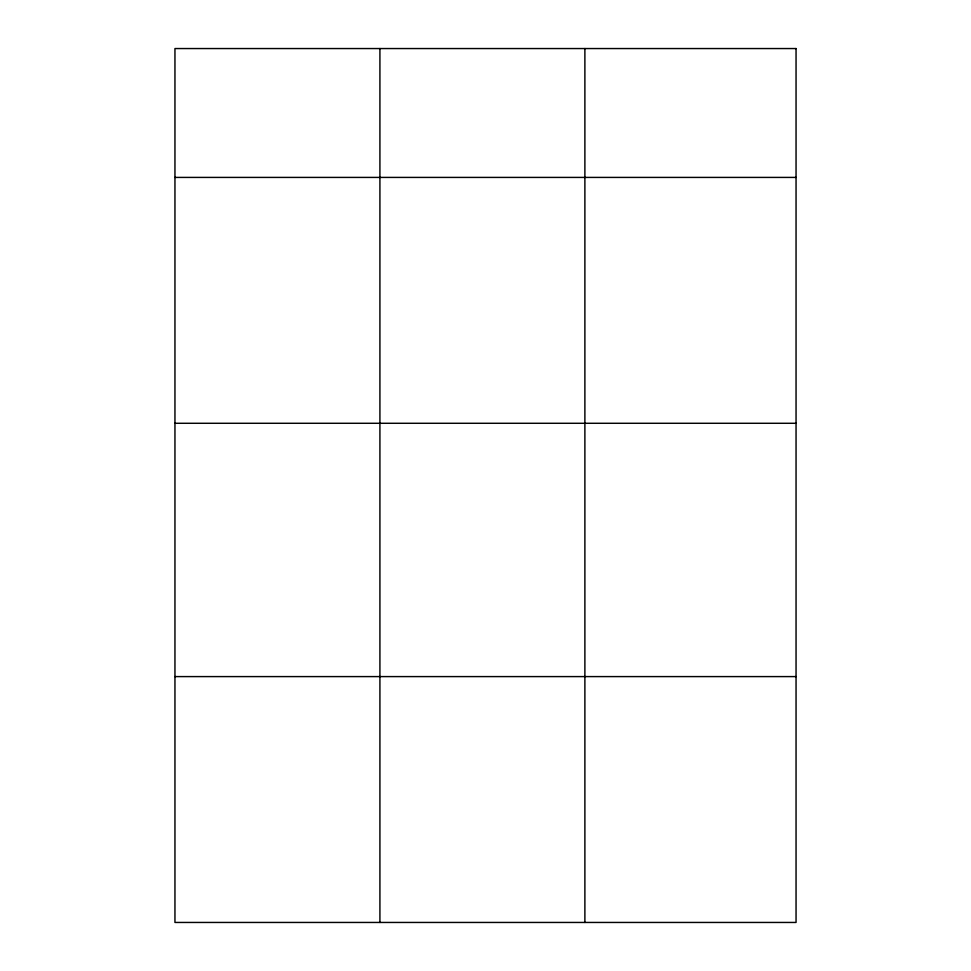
<?xml version="1.0" encoding="UTF-8"?>
<svg xmlns="http://www.w3.org/2000/svg" width="971" height="971" viewBox="0 0 971 971"><rect width="100%" height="100%" fill="white"/><g stroke="black" fill="none" stroke-linecap="round" stroke-linejoin="round"><path stroke-width="1.46" d="M174.95 177.414L796.05 177.414M174.95 423.283L796.05 423.283M174.95 676.593L796.05 676.593M584.882 48.55L584.882 922.45M379.916 48.55L379.916 922.45M796.05 48.55L174.95 48.55L174.95 922.45L796.05 922.45L796.05 48.55"/></g></svg>
